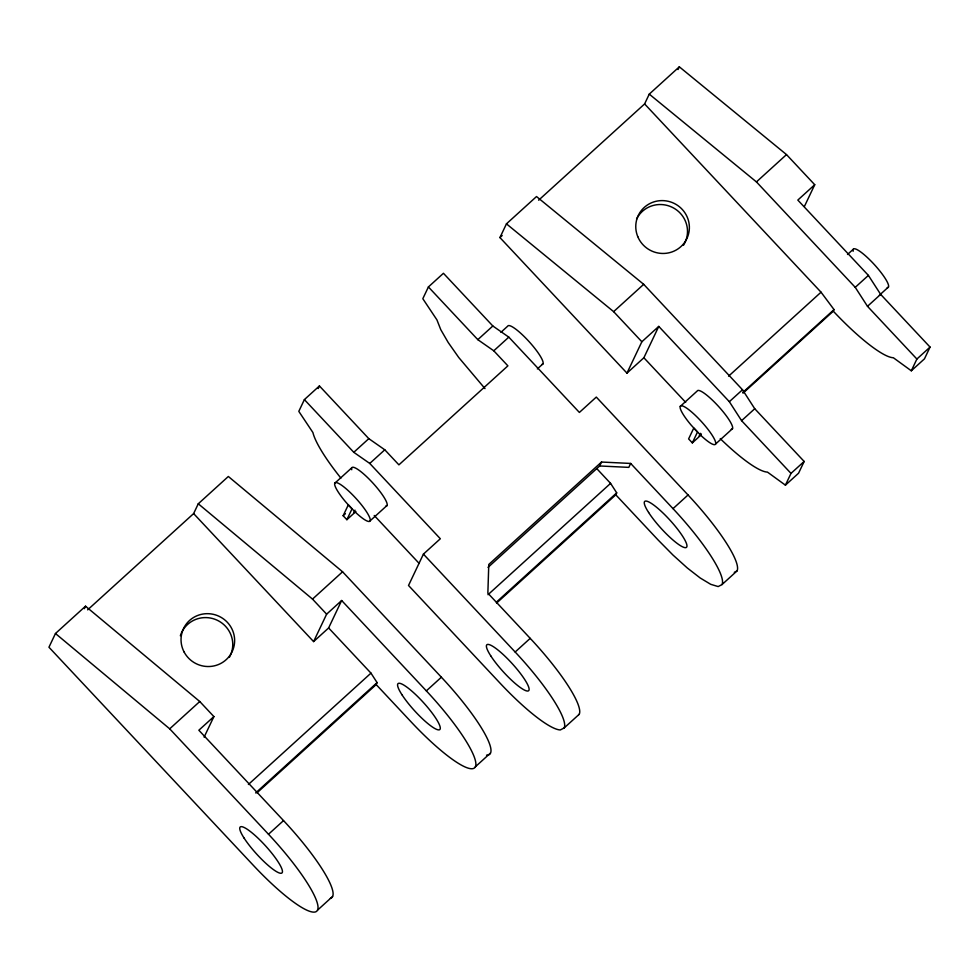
<?xml version="1.0" encoding="UTF-8"?>
<svg xmlns="http://www.w3.org/2000/svg" width="979" height="979" viewBox="0 0 979 979"><rect width="100%" height="100%" fill="white"/><g stroke="black" fill="none" stroke-linecap="round" stroke-linejoin="round"><path stroke-width="1.47" d="M204.109 737.163L213.887 716.579L199.765 701.515L85.528 606.197L55.46 633.511L48.95 647.229L253.61 865.62A82.823 16.105 47.7 0 0 317.514 910.176L332.542 896.519M84.365 608.657L85.528 606.197M87.645 609.856L193.622 513.583L198.272 503.781L228.34 476.479L342.577 571.785L441.382 677.211A82.823 16.105 47.7 0 1 486.539 755.152M597.092 468.965L610.578 483.369L616.709 492.853L615.779 494.811L658.121 539.992L672.989 555.056L687.344 568.016L700.218 578.002L710.742 584.328L718.17 586.568L722.025 584.561L737.052 570.904A82.823 16.105 47.7 0 0 688.041 494.982L596.297 397.082L579.384 412.44L508.811 337.143L492.841 325.995L443.438 273.288L428.41 286.945L477.813 339.652L493.783 350.8L507.893 365.852L398.906 464.854L384.796 449.802L368.814 438.653L319.423 385.946L304.383 399.603L298.803 411.364L312.913 432.534A82.823 16.105 47.7 0 0 340.888 478.095M318.175 388.553L319.423 385.946M428.41 286.945L422.818 298.705L436.928 319.876L440.783 329.678L448.211 342.503L458.723 357.47L484.997 388.614M343.152 515.725L348.316 504.858L345.648 501.884A25.882 5.03 47.7 0 1 339.346 483.797A25.882 5.03 47.7 0 1 368.251 514.636A25.882 5.03 47.7 0 1 354.777 511.638L348.316 504.858L352.036 508.835L346.884 519.702L343.152 515.725L345.416 513.669M353.762 512.776L355.01 510.157M785.415 485.156L790.995 473.395L741.592 420.676L729.343 401.696L658.769 326.399L643.876 357.763L626.964 373.121L499.939 237.579L506.449 223.848L536.516 196.546L643.692 284.326L742.498 389.752L754.748 408.732L804.151 461.452L798.57 473.212L785.415 485.156L767.45 472.098A82.823 16.105 47.7 0 1 722.257 440.587L720.263 438.568M193.622 513.583L313.598 641.6L326.631 614.163L341.659 600.506L426.342 690.868A82.823 16.105 47.7 0 1 475.353 766.802L490.393 753.145M313.598 641.6L328.626 627.955L341.659 600.506M304.383 399.603L353.786 452.31L369.768 463.446L440.33 538.756L423.417 554.114L408.524 585.479L500.269 683.379A82.823 16.105 47.7 0 0 560.331 729.942L564.173 727.935L579.213 714.291A82.823 16.105 47.7 0 0 530.202 638.357L487.86 593.176L488.778 564.455L601.522 462.039L630.672 463.446L673.014 508.639A82.823 16.105 47.7 0 1 722.025 584.561M538.634 200.193L644.61 103.933L649.261 94.131L679.328 66.817L786.504 154.596L814.736 184.725L804.371 206.545M256.975 792.855L376.169 684.578L377.099 682.62L370.968 673.136L328.626 627.955M678.031 69.558L679.328 66.817M626.964 373.121L641.857 341.757L658.769 326.399M488.044 567.355L599.662 465.967L601.522 462.039M630.672 463.446L628.812 467.375L599.662 465.967M692.337 442.875L697.501 432.02L691.113 425.07A25.882 5.03 47.7 0 1 684.81 406.983A25.882 5.03 47.7 0 1 713.715 437.821A25.882 5.03 47.7 0 1 700.242 434.823L693.781 428.043L688.616 438.91L692.337 442.875L700.927 435.08M700.474 433.342L699.226 435.961L701.343 434.027M743.098 393.105L833.288 311.175L834.035 309.597L821.038 292.195L644.61 103.933M833.288 311.175A82.823 16.105 47.7 0 0 893.35 357.739L911.314 370.796L916.895 359.036L930.05 347.08L880.647 294.373L868.397 275.393L797.824 200.083L814.736 184.725M930.05 347.08L924.47 358.84L911.314 370.796M499.939 237.579L502.19 235.523M353.786 452.31L368.814 438.653M477.813 339.652L492.841 325.995M334.818 483.198L351.73 467.84M500.93 332.309L507.697 326.166A25.882 5.03 47.7 0 1 529.945 342.589A25.882 5.03 47.7 0 1 541.779 364.445M369.768 463.446L384.796 449.802M493.783 350.8L508.811 337.143M346.884 519.702L355.903 511.503M370.099 520.852L387.011 505.494M537.349 368.936L542.978 363.821M506.449 223.848L613.625 311.64L643.692 284.326M649.261 94.131L756.437 181.91L786.504 154.596M55.46 633.511L169.697 728.829L199.765 701.515M198.272 503.781L312.509 599.099L342.577 571.785M213.887 716.579L198.847 730.236L283.531 820.598A82.823 16.105 47.7 0 1 330.388 898.33M248.397 784.473L370.968 673.136M680.283 406.383L697.195 391.025A25.882 5.03 47.7 0 1 719.455 407.448A25.882 5.03 47.7 0 1 731.276 429.304M847.52 254.467L853.162 249.351M255.654 792.941L377.099 682.62M488.007 594.706L610.578 483.369M728.584 376.169L821.038 292.195M496.39 602.146L616.709 492.853M496.573 603.088L615.779 494.811M729.343 401.696L742.498 389.752M916.895 359.036L867.492 306.317L855.242 287.337L868.397 275.393M742.718 392.555L834.035 309.597M317.514 910.176A82.823 16.105 47.7 0 0 268.503 834.255L283.531 820.598M426.342 690.868L441.382 677.211M715.576 444.038L732.488 428.68M879.423 295.193L888.442 287.006M741.592 420.676L754.748 408.732M867.492 306.317L880.647 294.373M564.173 727.935A82.823 16.105 47.7 0 0 515.162 652.014L530.202 638.357M673.014 508.639L688.041 494.982M790.995 473.395L804.151 461.452M734.287 572.348L737.052 570.904M578.601 714.609L579.213 714.291M756.437 181.91L855.242 287.337M613.625 311.64L641.857 341.757M643.876 357.763L685.679 402.357M423.417 554.114L515.162 652.014M374.235 515.48L419.171 563.427M312.509 599.099L326.631 614.163M376.169 684.578L411.449 722.233A82.823 16.105 47.7 0 0 475.353 766.802M169.697 728.829L268.503 834.255M180.356 635.738A26.91 26.323 25.4 0 1 216.555 619.927A26.91 26.323 25.4 0 1 229.343 657.337M351.73 469.749A25.882 5.03 47.7 0 1 371.702 481.766A25.882 5.03 47.7 0 1 385.812 506.119M636.558 219.063A26.91 26.323 25.4 0 1 673.589 208.001A26.91 26.323 25.4 0 1 683.501 245.239M853.162 251.26A25.882 5.03 47.7 0 1 873.133 263.278A25.882 5.03 47.7 0 1 887.243 287.63M244.114 838.122A31.059 6.045 47.7 0 0 280.777 873.28A31.059 6.045 47.7 0 0 258.272 838.403A31.059 6.045 47.7 0 0 244.114 838.122M184.101 651.99A26.91 26.323 25.4 0 0 230.493 654.596A26.91 26.323 25.4 0 0 208.882 613.711A26.91 26.323 25.4 0 0 184.101 651.99M401.953 694.735A31.059 6.045 47.7 0 0 438.629 729.893A31.059 6.045 47.7 0 0 416.124 695.029A31.059 6.045 47.7 0 0 401.953 694.735M648.624 512.494A31.059 6.045 47.7 0 0 685.288 547.665A31.059 6.045 47.7 0 0 662.783 512.788A31.059 6.045 47.7 0 0 648.624 512.494M490.773 655.881A31.059 6.045 47.7 0 0 527.448 691.039A31.059 6.045 47.7 0 0 504.944 656.175A31.059 6.045 47.7 0 0 490.773 655.881M637.757 236.612A26.91 26.323 25.4 0 0 683.77 243.563A26.91 26.323 25.4 0 0 666.173 200.903A26.91 26.323 25.4 0 0 637.757 236.612"/></g></svg>
